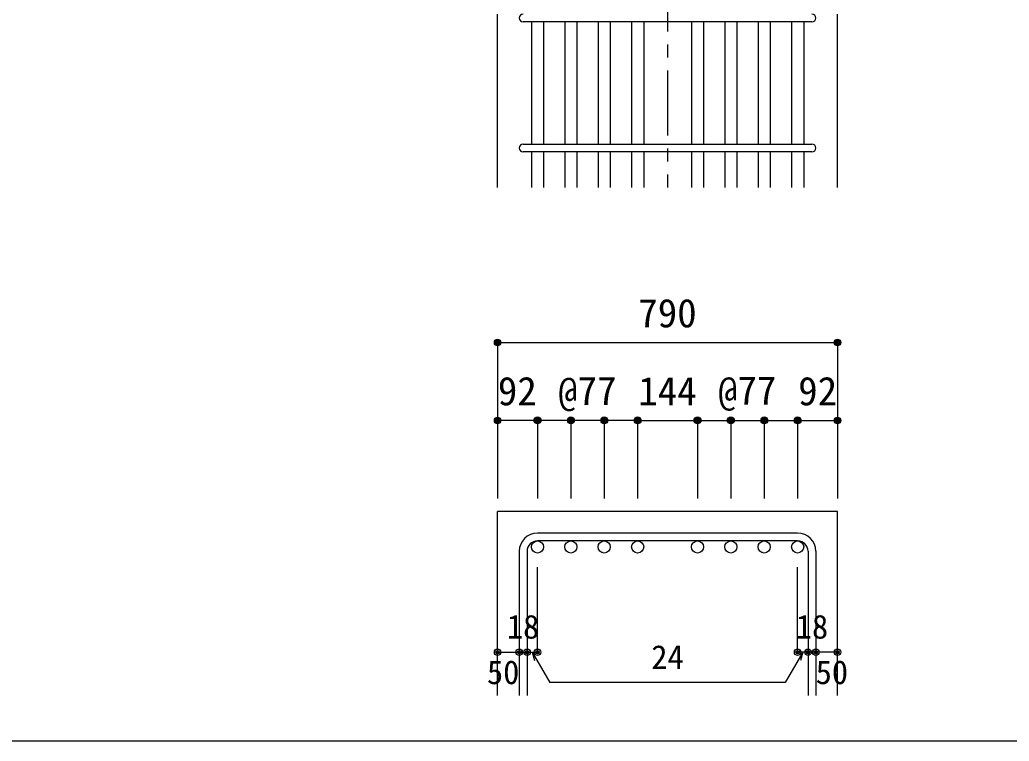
# Model space of a CAD drawing. Units: millimetres at full size, sheet at 1:30; some dimension numbers follow another scale. Extents: x -5973 to 5954, y -4195 to 4201.
# Drawn here: x -942 to 1340, y -4195 to -2530 of the extents above; entities that cross this region are included whole.
import ezdxf
from ezdxf.enums import TextEntityAlignment as Align

# ---------------------------------------------------------------- set-up
doc = ezdxf.new("R2010")
doc.units = ezdxf.units.MM
doc.header["$LTSCALE"] = 30
doc.header["$PDMODE"] = 32
doc.header["$PDSIZE"] = 15
doc.linetypes.add('CHAIN1', pattern=[8, 5, -1, 1, -1])
for name, color, linetype in [('0-1_躯体線', 2, 'Continuous'), ('0-5_基礎梁筋', 7, 'Continuous'), ('0-6_スタラップ筋', 7, 'Continuous'), ('0-D_寸法', 4, 'Continuous'), ('F-0_枠', 6, 'Continuous')]:
    doc.layers.add(name, color=color, linetype=linetype)
doc.styles.add('ＭＳ ゴシック', font='')
doc.styles.get('ＭＳ ゴシック').set_extended_font_data('MS Gothic')

msp = doc.modelspace()

# ---------------------------------------------------------------- linework, layer by layer
at = {"layer": '0-1_躯体線'}
for p, q in [((160.44, -2917.16), (160.44, -2517.16)), ((944.44, -2917.16), (944.44, -2517.16)), ((160.44, -4089.89), (160.44, -3664.89)), ((944.44, -3664.89), (160.44, -3664.89)), ((944.44, -4089.89), (944.44, -3664.89))]:
    msp.add_line(p, q, dxfattribs=at)
at = {"layer": '0-5_基礎梁筋'}
for p, q in [((238.44, -2535.16), (238.44, -2817.16)), ((266.44, -2535.16), (266.44, -2817.16)), ((315.44, -2535.16), (315.44, -2817.16)), ((343.44, -2535.16), (343.44, -2817.16)), ((392.44, -2535.16), (392.44, -2817.16)), ((420.44, -2535.16), (420.44, -2817.16)), ((469.44, -2535.16), (469.44, -2817.16)), ((497.44, -2535.16), (497.44, -2817.16)), ((607.44, -2535.16), (607.44, -2817.16)), ((635.44, -2535.16), (635.44, -2817.16)), ((684.44, -2535.16), (684.44, -2817.16)), ((712.44, -2535.16), (712.44, -2817.16)), ((761.44, -2535.16), (761.44, -2817.16)), ((789.44, -2535.16), (789.44, -2817.16)), ((838.44, -2535.16), (838.44, -2817.16)), ((866.44, -2535.16), (866.44, -2817.16)), ((238.44, -2835.16), (238.44, -2917.16)), ((266.44, -2835.16), (266.44, -2917.16)), ((315.44, -2835.16), (315.44, -2917.16)), ((343.44, -2835.16), (343.44, -2917.16)), ((392.44, -2835.16), (392.44, -2917.16)), ((420.44, -2835.16), (420.44, -2917.16)), ((469.44, -2835.16), (469.44, -2917.16)), ((497.44, -2835.16), (497.44, -2917.16)), ((607.44, -2835.16), (607.44, -2917.16)), ((635.44, -2835.16), (635.44, -2917.16)), ((684.44, -2835.16), (684.44, -2917.16)), ((712.44, -2835.16), (712.44, -2917.16)), ((761.44, -2835.16), (761.44, -2917.16)), ((789.44, -2835.16), (789.44, -2917.16)), ((838.44, -2835.16), (838.44, -2917.16)), ((866.44, -2835.16), (866.44, -2917.16))]:
    msp.add_line(p, q, dxfattribs=at)
at = {"layer": '0-5_基礎梁筋', "color": 3}
for centre in [(252.44, -3746.89), (329.44, -3746.89), (406.44, -3746.89), (483.44, -3746.89), (621.44, -3746.89), (698.44, -3746.89), (775.44, -3746.89), (852.44, -3746.89)]:
    msp.add_circle(centre, 14, dxfattribs=at)
at = {"layer": '0-6_スタラップ筋'}
for p, q in [((885.44, -2535.16), (219.44, -2535.16)), ((219.44, -2817.16), (885.44, -2817.16)), ((885.44, -2835.16), (219.44, -2835.16)), ((852.44, -3714.89), (252.44, -3714.89)), ((852.44, -3732.89), (252.44, -3732.89)), ((210.44, -3756.89), (210.44, -4089.89)), ((228.44, -3756.89), (228.44, -4089.89)), ((876.44, -3756.89), (876.44, -4089.89)), ((894.44, -3756.89), (894.44, -4089.89))]:
    msp.add_line(p, q, dxfattribs=at)
for centre, radius, start, end in [((219.44, -2526.16), 9, 90, 270), ((885.44, -2526.16), 9, 270, 90), ((219.44, -2826.16), 9, 90, 270), ((885.44, -2826.16), 9, 270, 90), ((252.44, -3756.89), 42, 90, 180), ((852.44, -3756.89), 42, 0, 90), ((252.44, -3756.89), 24, 90, 180), ((852.44, -3756.89), 24, 0, 90)]:
    msp.add_arc(centre, radius, start, end, dxfattribs=at)
at = {"layer": '0-D_寸法', "linetype": 'CHAIN1'}
msp.add_line((552.44, -967.16), (552.44, -2917.16), dxfattribs=at)
at = {"layer": '0-D_寸法'}
for p, q in [((160.44, -3274.89), (160.44, -3454.89)), ((160.44, -3274.89), (944.44, -3274.89)), ((944.44, -3274.89), (944.44, -3454.89)), ((160.44, -3454.89), (160.44, -3634.89)), ((246.44, -3454.89), (160.44, -3454.89)), ((483.44, -3454.89), (252.44, -3454.89)), ((252.44, -3454.89), (252.44, -3634.89)), ((329.44, -3454.89), (329.44, -3634.89)), ((329.44, -3454.89), (329.44, -3634.89)), ((406.44, -3454.89), (406.44, -3634.89)), ((406.44, -3454.89), (406.44, -3634.89)), ((483.44, -3454.89), (483.44, -3634.89)), ((483.44, -3454.89), (483.44, -3634.89)), ((621.44, -3454.89), (621.44, -3634.89)), ((621.44, -3454.89), (621.44, -3634.89)), ((698.44, -3454.89), (698.44, -3634.89)), ((698.44, -3454.89), (698.44, -3634.89)), ((775.44, -3454.89), (775.44, -3634.89)), ((775.44, -3454.89), (775.44, -3634.89)), ((852.44, -3454.89), (852.44, -3634.89)), ((858.44, -3454.89), (944.44, -3454.89)), ((944.44, -3454.89), (944.44, -3634.89)), ((252.44, -3989.89), (252.44, -3793.81)), ((852.44, -3989.89), (852.44, -3793.81)), ((160.44, -3989.89), (210.44, -3989.89)), ((210.44, -3989.89), (228.44, -3989.89)), ((228.44, -3989.89), (252.44, -3989.89)), ((240.44, -3989.89), (280.89, -4059.96)), ((240.44, -3989.89), (245.61, -4009.21)), ((864.44, -3989.89), (823.99, -4059.96)), ((876.44, -3989.89), (852.44, -3989.89)), ((864.44, -3989.89), (859.26, -4009.21)), ((894.44, -3989.89), (876.44, -3989.89)), ((944.44, -3989.89), (894.44, -3989.89)), ((823.99, -4059.96), (280.89, -4059.96))]:
    msp.add_line(p, q, dxfattribs=at)
msp.add_lwpolyline([(483.44, -3454.89), (621.44, -3454.89), (852.44, -3454.89)], dxfattribs=at)
for centre, radius in [((160.44, -3274.89), 7.2), ((160.44, -3274.89), 6.4), ((160.44, -3274.89), 5.6), ((160.44, -3274.89), 4.8), ((160.44, -3274.89), 4), ((160.44, -3274.89), 3.2), ((160.44, -3274.89), 2.4), ((160.44, -3274.89), 1.6), ((160.44, -3274.89), 0.8), ((944.44, -3274.89), 7.2), ((944.44, -3274.89), 6.4), ((944.44, -3274.89), 5.6), ((944.44, -3274.89), 4.8), ((944.44, -3274.89), 4), ((944.44, -3274.89), 3.2), ((944.44, -3274.89), 2.4), ((944.44, -3274.89), 1.6), ((944.44, -3274.89), 0.8), ((160.44, -3454.89), 7.2), ((160.44, -3454.89), 6.4), ((160.44, -3454.89), 5.6), ((160.44, -3454.89), 4.8), ((160.44, -3454.89), 4), ((160.44, -3454.89), 3.2), ((160.44, -3454.89), 2.4), ((160.44, -3454.89), 1.6), ((160.44, -3454.89), 0.8), ((252.44, -3454.89), 8), ((252.44, -3454.89), 7.2), ((252.44, -3454.89), 6.4), ((252.44, -3454.89), 5.6), ((252.44, -3454.89), 4.8), ((252.44, -3454.89), 4), ((252.44, -3454.89), 3.2), ((252.44, -3454.89), 2.4), ((252.44, -3454.89), 1.6), ((252.44, -3454.89), 0.8), ((329.44, -3454.89), 8), ((329.44, -3454.89), 7.2), ((329.44, -3454.89), 6.4), ((329.44, -3454.89), 5.6), ((329.44, -3454.89), 4.8), ((329.44, -3454.89), 4), ((329.44, -3454.89), 3.2), ((329.44, -3454.89), 2.4), ((329.44, -3454.89), 1.6), ((329.44, -3454.89), 0.8), ((406.44, -3454.89), 8), ((406.44, -3454.89), 7.2), ((406.44, -3454.89), 6.4), ((406.44, -3454.89), 5.6), ((406.44, -3454.89), 4.8), ((406.44, -3454.89), 4), ((406.44, -3454.89), 3.2), ((406.44, -3454.89), 2.4), ((406.44, -3454.89), 1.6), ((406.44, -3454.89), 0.8), ((483.44, -3454.89), 8), ((483.44, -3454.89), 7.2), ((483.44, -3454.89), 6.4), ((483.44, -3454.89), 5.6), ((483.44, -3454.89), 4.8), ((483.44, -3454.89), 4), ((483.44, -3454.89), 3.2), ((483.44, -3454.89), 2.4), ((483.44, -3454.89), 1.6), ((483.44, -3454.89), 0.8), ((621.44, -3454.89), 8), ((621.44, -3454.89), 7.2), ((621.44, -3454.89), 6.4), ((621.44, -3454.89), 5.6), ((621.44, -3454.89), 4.8), ((621.44, -3454.89), 4), ((621.44, -3454.89), 3.2), ((621.44, -3454.89), 2.4), ((621.44, -3454.89), 1.6), ((621.44, -3454.89), 0.8), ((698.44, -3454.89), 8), ((698.44, -3454.89), 7.2), ((698.44, -3454.89), 6.4), ((698.44, -3454.89), 5.6), ((698.44, -3454.89), 4.8), ((698.44, -3454.89), 4), ((698.44, -3454.89), 3.2), ((698.44, -3454.89), 2.4), ((698.44, -3454.89), 1.6), ((698.44, -3454.89), 0.8), ((775.44, -3454.89), 8), ((775.44, -3454.89), 7.2), ((775.44, -3454.89), 6.4), ((775.44, -3454.89), 5.6), ((775.44, -3454.89), 4.8), ((775.44, -3454.89), 4), ((775.44, -3454.89), 3.2), ((775.44, -3454.89), 2.4), ((775.44, -3454.89), 1.6), ((775.44, -3454.89), 0.8), ((852.44, -3454.89), 8), ((852.44, -3454.89), 7.2), ((852.44, -3454.89), 6.4), ((852.44, -3454.89), 5.6), ((852.44, -3454.89), 4.8), ((852.44, -3454.89), 4), ((852.44, -3454.89), 3.2), ((852.44, -3454.89), 2.4), ((852.44, -3454.89), 1.6), ((852.44, -3454.89), 0.8), ((944.44, -3454.89), 7.2), ((944.44, -3454.89), 6.4), ((944.44, -3454.89), 5.6), ((944.44, -3454.89), 4.8), ((944.44, -3454.89), 4), ((944.44, -3454.89), 3.2), ((944.44, -3454.89), 2.4), ((944.44, -3454.89), 1.6), ((944.44, -3454.89), 0.8), ((160.44, -3989.89), 4), ((160.44, -3989.89), 3.6), ((160.44, -3989.89), 3.2), ((160.44, -3989.89), 2.8), ((160.44, -3989.89), 2.4), ((160.44, -3989.89), 2), ((160.44, -3989.89), 1.6), ((160.44, -3989.89), 1.2), ((160.44, -3989.89), 0.8), ((160.44, -3989.89), 0.4), ((210.44, -3989.89), 4), ((210.44, -3989.89), 3.6), ((210.44, -3989.89), 3.2), ((210.44, -3989.89), 2.8), ((210.44, -3989.89), 2.4), ((210.44, -3989.89), 2), ((210.44, -3989.89), 1.6), ((210.44, -3989.89), 1.2), ((210.44, -3989.89), 0.8), ((210.44, -3989.89), 0.4), ((228.44, -3989.89), 4), ((228.44, -3989.89), 3.6), ((228.44, -3989.89), 3.2), ((228.44, -3989.89), 2.8), ((228.44, -3989.89), 2.4), ((228.44, -3989.89), 2), ((228.44, -3989.89), 1.6), ((228.44, -3989.89), 1.2), ((228.44, -3989.89), 0.8), ((228.44, -3989.89), 0.4), ((252.44, -3989.89), 4), ((252.44, -3989.89), 3.6), ((252.44, -3989.89), 3.2), ((252.44, -3989.89), 2.8), ((252.44, -3989.89), 2.4), ((252.44, -3989.89), 2), ((252.44, -3989.89), 1.6), ((252.44, -3989.89), 1.2), ((252.44, -3989.89), 0.8), ((252.44, -3989.89), 0.4), ((852.44, -3989.89), 4), ((852.44, -3989.89), 3.6), ((852.44, -3989.89), 3.2), ((852.44, -3989.89), 2.8), ((852.44, -3989.89), 2.4), ((852.44, -3989.89), 2), ((852.44, -3989.89), 1.6), ((852.44, -3989.89), 1.2), ((852.44, -3989.89), 0.8), ((852.44, -3989.89), 0.4), ((876.44, -3989.89), 4), ((876.44, -3989.89), 3.6), ((876.44, -3989.89), 3.2), ((876.44, -3989.89), 2.8), ((876.44, -3989.89), 2.4), ((876.44, -3989.89), 2), ((876.44, -3989.89), 1.6), ((876.44, -3989.89), 1.2), ((876.44, -3989.89), 0.8), ((876.44, -3989.89), 0.4), ((894.44, -3989.89), 4), ((894.44, -3989.89), 3.6), ((894.44, -3989.89), 3.2), ((894.44, -3989.89), 2.8), ((894.44, -3989.89), 2.4), ((894.44, -3989.89), 2), ((894.44, -3989.89), 1.6), ((894.44, -3989.89), 1.2), ((894.44, -3989.89), 0.8), ((894.44, -3989.89), 0.4), ((944.44, -3989.89), 4), ((944.44, -3989.89), 3.6), ((944.44, -3989.89), 3.2), ((944.44, -3989.89), 2.8), ((944.44, -3989.89), 2.4), ((944.44, -3989.89), 2), ((944.44, -3989.89), 1.6), ((944.44, -3989.89), 1.2), ((944.44, -3989.89), 0.8), ((944.44, -3989.89), 0.4)]:
    msp.add_circle(centre, radius, dxfattribs=at)
at = {"layer": '0-D_寸法', "color": 7}
for p in [(160.44, -3274.89), (944.44, -3274.89), (160.44, -3454.89), (252.44, -3454.89), (252.44, -3454.89), (329.44, -3454.89), (329.44, -3454.89), (406.44, -3454.89), (406.44, -3454.89), (483.44, -3454.89), (483.44, -3454.89), (621.44, -3454.89), (621.44, -3454.89), (698.44, -3454.89), (698.44, -3454.89), (775.44, -3454.89), (775.44, -3454.89), (852.44, -3454.89), (852.44, -3454.89), (944.44, -3454.89), (160.44, -3989.89), (210.44, -3989.89), (228.44, -3989.89), (252.44, -3989.89), (252.44, -3989.89), (852.44, -3989.89), (852.44, -3989.89), (876.44, -3989.89), (894.44, -3989.89), (944.44, -3989.89)]:
    msp.add_point(p, dxfattribs=at)
at = {"layer": 'F-0_枠'}
msp.add_lwpolyline([(5954.1, -4195.24), (590.94, -4195.24), (-5972.88, -4195.24)], dxfattribs=at)

# ---------------------------------------------------------------- texts
at = {"layer": '0-D_寸法', "style": 'ＭＳ ゴシック'}
for s, height, p in [('790', 65.98, (484.94, -3259.89)), ('@77', 65.98, (668.98, -3438.36)), ('92', 65.98, (161.08, -3439.8)), ('@77', 65.98, (300.12, -3439.42)), ('144', 65.98, (484.94, -3439.89)), ('92', 65.98, (853.8, -3439.8)), ('18', 54.99, (181.77, -3974.92)), ('18', 54.99, (848.11, -3974.92)), ('24', 54.99, (514.94, -4044.96)), ('50', 54.99, (135.86, -4080)), ('50', 54.99, (894.02, -4080))]:
    msp.add_text(s, height=height, dxfattribs=at).set_placement(p, align=Align.BOTTOM_LEFT)

doc.saveas('drawing.dxf')
